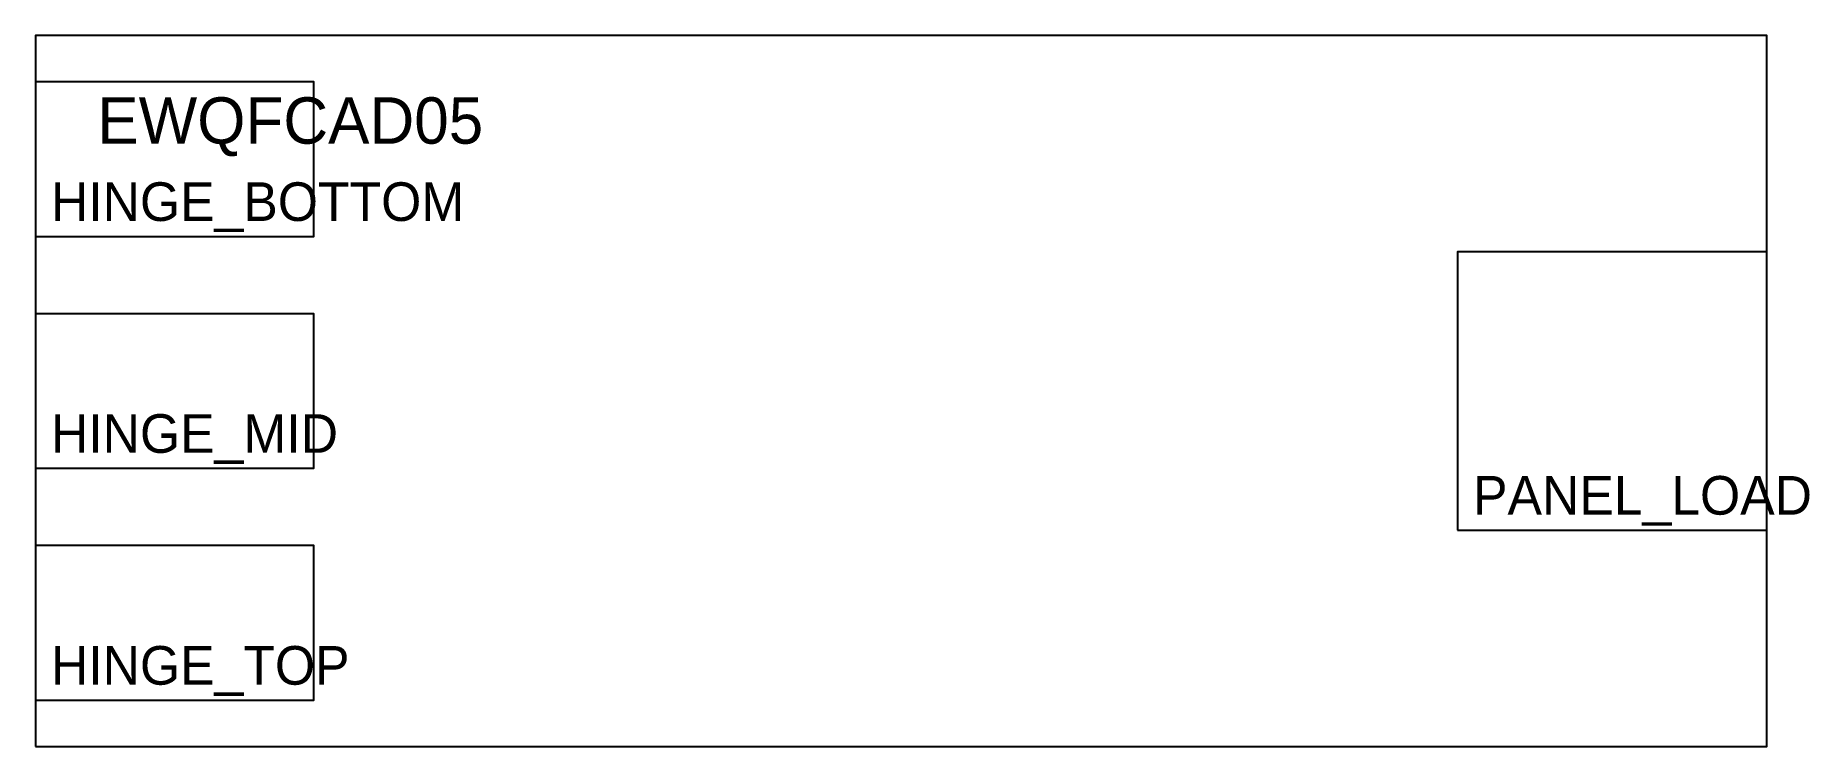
# Model space of a CAD drawing. Header units: metres. Extents: x 0 to 115, y 0 to 46.
import ezdxf

# ---------------------------------------------------------------- set-up
doc = ezdxf.new("R2010")
doc.units = ezdxf.units.M
for name, color, linetype in [('ENVELOPE', 7, 'Continuous'), ('LABEL', 7, 'Continuous'), ('LOAD_ZONE', 7, 'Continuous'), ('SUPPORT_ZONE', 7, 'Continuous')]:
    doc.layers.add(name, color=color, linetype=linetype)

msp = doc.modelspace()

# ---------------------------------------------------------------- linework, layer by layer
at = {"layer": 'ENVELOPE'}
msp.add_lwpolyline([(0, 0), (112, 0), (112, 46), (0, 46)], close=True, dxfattribs=at)
at = {"layer": 'LOAD_ZONE'}
msp.add_lwpolyline([(92, 14), (112, 14), (112, 32), (92, 32)], close=True, dxfattribs=at)
at = {"layer": 'SUPPORT_ZONE'}
for points in [[(0, 33), (18, 33), (18, 43), (0, 43)], [(0, 18), (18, 18), (18, 28), (0, 28)], [(0, 3), (18, 3), (18, 13), (0, 13)]]:
    msp.add_lwpolyline(points, close=True, dxfattribs=at)

# ---------------------------------------------------------------- texts
at = {"layer": 'LABEL'}
for s, height, p in [('EWQFCAD05', 3, (4, 39)), ('HINGE_BOTTOM', 2.5, (1, 34)), ('HINGE_MID', 2.5, (1, 19)), ('PANEL_LOAD', 2.5, (93, 15)), ('HINGE_TOP', 2.5, (1, 4))]:
    msp.add_text(s, height=height, dxfattribs=at).set_placement(p)

doc.saveas('drawing.dxf')
